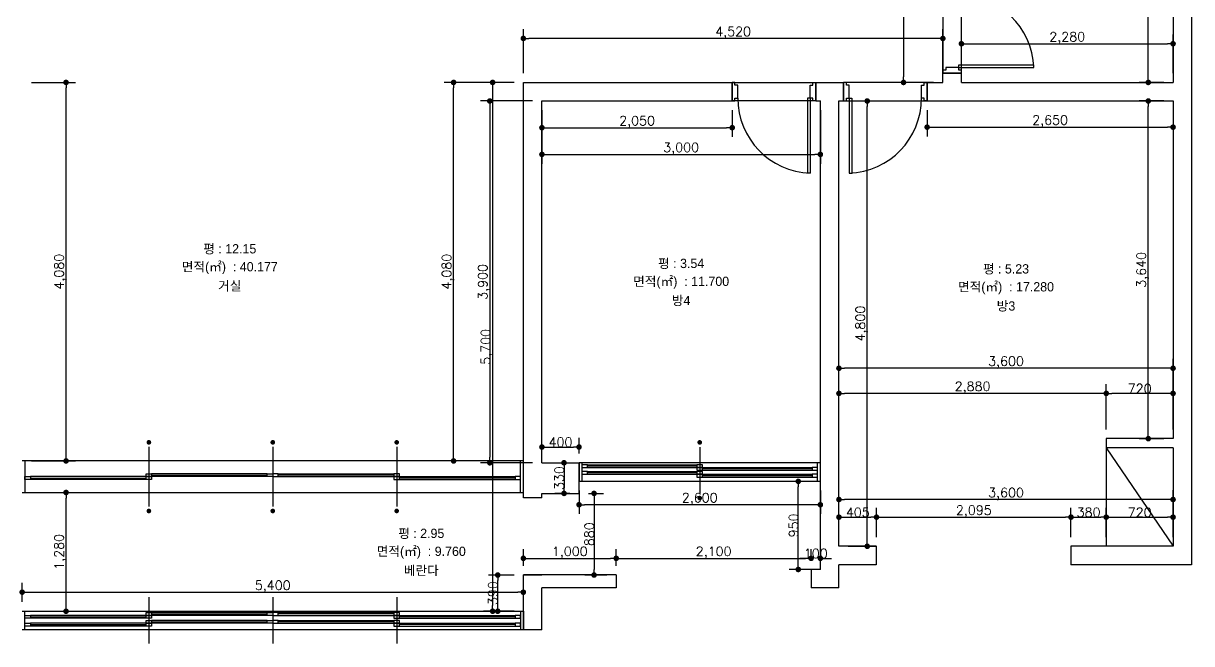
# Model space of a CAD drawing. Header units: inches. Extents: x -53835 to 52744, y -79586 to -50910.
# Drawn here: x -24424 to -11837, y -66178 to -59491 of the extents above; entities that cross this region are included whole.
import ezdxf
from ezdxf.enums import TextEntityAlignment as Align

# ---------------------------------------------------------------- set-up
doc = ezdxf.new("R2010")
doc.units = ezdxf.units.IN
doc.header["$LTSCALE"] = 50
doc.header["$MEASUREMENT"] = 0
for name, color, linetype in [('도면층2', 2, 'Continuous'), ('도면층4', 4, 'Continuous'), ('도면층5', 5, 'Continuous'), ('도면층9', 9, 'Continuous')]:
    doc.layers.add(name, color=color, linetype=linetype)
doc.styles.get("Standard").update_dxf_attribs({"font": 'txt.shx', "bigfont": 'whgtxt.shx'})
doc.styles.add('휴먼엑스포', font='Expo M.ttf')
doc.dimstyles.get("Standard").update_dxf_attribs({"dimscale": 20, "dimtxt": 5, "dimasz": 3, "dimexe": 5, "dimexo": 5, "dimgap": 0.09, "dimtad": 1, "dimdec": 0, "dimzin": 0, "dimdsep": 46, "dimlunit": 6, "dimtxsty": 'Standard', "dimblk": 'DOT', "dimcen": 0.09, "dimadec": 0, "dimazin": 0, "dimtfac": 1, "dimtdec": 0, "dimtix": 1, "dimtofl": 0, "dimtmove": 0, "dimatfit": 3, "dimfxl": 1, "dimtolj": 1, "dimtzin": 0, "dimarcsym": 0})

# ---------------------------------------------------------------- blocks, each defined once
blk = doc.blocks.new('_Dot')
at = {"color": 0, "linetype": 'ByBlock', "lineweight": -2}
blk.add_line((-0.5, 0), (-1, 0), dxfattribs=at)
at = {"color": 0, "linetype": 'ByBlock', "const_width": 0.5}
blk.add_lwpolyline([(-0.25, 0, 1), (0.25, 0, 1)], format="xyb", close=True, dxfattribs=at)
blk = doc.blocks.new('*D28')
at = {"layer": 'Defpoints', "color": 0, "transparency": 16777216}
for p in [(-19037, -60128), (-19368, -65828), (-19037, -65828)]:
    blk.add_point(p, dxfattribs=at)
at = {"layer": '도면층4', "color": 0, "lineweight": -2, "transparency": 16777216}
for p, q in [((-19137, -60128), (-19468, -60128)), ((-19368, -60188), (-19368, -65768)), ((-19137, -65828), (-19468, -65828))]:
    blk.add_line(p, q, dxfattribs=at)
at = {"layer": '도면층4', "color": 0, "lineweight": -2, "transparency": 16777216, "xscale": 60, "yscale": 60, "zscale": 60}
for p, rotation in [((-19368, -60128), 90), ((-19368, -65828), 270)]:
    blk.add_blockref('_Dot', p, dxfattribs=dict(at, rotation=rotation))
at = {"layer": '도면층4', "color": 0, "transparency": 16777216, "insert": (-19429, -62978), "char_height": 100, "attachment_point": 5, "rotation": 90}
blk.add_mtext('\\A1;5,700', dxfattribs=at)
blk = doc.blocks.new('*D29')
at = {"layer": 'Defpoints', "color": 0, "transparency": 16777216}
for p in [(-24437, -60128), (-23964, -60128), (-24437, -64208)]:
    blk.add_point(p, dxfattribs=at)
at = {"layer": '도면층4', "color": 0, "lineweight": -2, "transparency": 16777216}
for p, q in [((-24337, -60128), (-23864, -60128)), ((-23964, -64148), (-23964, -60188)), ((-24337, -64208), (-23864, -64208))]:
    blk.add_line(p, q, dxfattribs=at)
at = {"layer": '도면층4', "color": 0, "lineweight": -2, "transparency": 16777216, "xscale": 60, "yscale": 60, "zscale": 60}
for p, rotation in [((-23964, -60128), 90), ((-23964, -64208), 270)]:
    blk.add_blockref('_Dot', p, dxfattribs=dict(at, rotation=rotation))
at = {"layer": '도면층4', "color": 0, "transparency": 16777216, "insert": (-24024, -62168), "char_height": 100, "attachment_point": 5, "rotation": 90}
blk.add_mtext('\\A1;4,080', dxfattribs=at)
blk = doc.blocks.new('*D52')
at = {"layer": 'Defpoints', "color": 0, "transparency": 16777216}
for p in [(-14517, -58373), (-14941, -60128), (-14517, -60128)]:
    blk.add_point(p, dxfattribs=at)
at = {"layer": '도면층4', "color": 0, "lineweight": -2, "transparency": 16777216}
for p, q in [((-14617, -58373), (-15041, -58373)), ((-14941, -58433), (-14941, -60068)), ((-14617, -60128), (-15041, -60128))]:
    blk.add_line(p, q, dxfattribs=at)
at = {"layer": '도면층4', "color": 0, "lineweight": -2, "transparency": 16777216, "xscale": 60, "yscale": 60, "zscale": 60}
for p, rotation in [((-14941, -58373), 90), ((-14941, -60128), 270)]:
    blk.add_blockref('_Dot', p, dxfattribs=dict(at, rotation=rotation))
at = {"layer": '도면층4', "color": 0, "transparency": 16777216, "insert": (-15001, -59250), "char_height": 100, "attachment_point": 5, "rotation": 90}
blk.add_mtext('\\A1;1,755', dxfattribs=at)
blk = doc.blocks.new('*D53')
at = {"layer": 'Defpoints', "color": 0, "transparency": 16777216}
for p in [(-19037, -59654), (-19037, -60128), (-14517, -60128)]:
    blk.add_point(p, dxfattribs=at)
at = {"layer": '도면층4', "color": 0, "lineweight": -2, "transparency": 16777216}
for p, q in [((-19037, -60028), (-19037, -59554)), ((-14577, -59654), (-18977, -59654)), ((-14517, -60028), (-14517, -59554))]:
    blk.add_line(p, q, dxfattribs=at)
at = {"layer": '도면층4', "color": 0, "lineweight": -2, "transparency": 16777216, "xscale": 60, "yscale": 60, "zscale": 60, "rotation": 180}
blk.add_blockref('_Dot', (-19037, -59654), dxfattribs=at)
at = {"layer": '도면층4', "color": 0, "lineweight": -2, "transparency": 16777216, "xscale": 60, "yscale": 60, "zscale": 60}
blk.add_blockref('_Dot', (-14517, -59654), dxfattribs=at)
at = {"layer": '도면층4', "color": 0, "transparency": 16777216, "insert": (-16777, -59594), "char_height": 100, "attachment_point": 5}
blk.add_mtext('\\A1;4,520', dxfattribs=at)
blk = doc.blocks.new('*D54')
at = {"layer": 'Defpoints', "color": 0, "transparency": 16777216}
for p in [(-12037, -59711), (-14317, -60128), (-12037, -60128)]:
    blk.add_point(p, dxfattribs=at)
at = {"layer": '도면층4', "color": 0, "lineweight": -2, "transparency": 16777216}
for p, q in [((-14317, -60028), (-14317, -59611)), ((-12037, -60028), (-12037, -59611)), ((-14257, -59711), (-12097, -59711))]:
    blk.add_line(p, q, dxfattribs=at)
at = {"layer": '도면층4', "color": 0, "lineweight": -2, "transparency": 16777216, "xscale": 60, "yscale": 60, "zscale": 60, "rotation": 180}
blk.add_blockref('_Dot', (-14317, -59711), dxfattribs=at)
at = {"layer": '도면층4', "color": 0, "lineweight": -2, "transparency": 16777216, "xscale": 60, "yscale": 60, "zscale": 60}
blk.add_blockref('_Dot', (-12037, -59711), dxfattribs=at)
at = {"layer": '도면층4', "color": 0, "transparency": 16777216, "insert": (-13177, -59651), "char_height": 100, "attachment_point": 5}
blk.add_mtext('\\A1;2,280', dxfattribs=at)
blk = doc.blocks.new('*D55')
at = {"layer": 'Defpoints', "color": 0, "transparency": 16777216}
for p in [(-12304, -58373), (-12037, -58373), (-12037, -60128)]:
    blk.add_point(p, dxfattribs=at)
at = {"layer": '도면층4', "color": 0, "lineweight": -2, "transparency": 16777216}
for p, q in [((-12137, -58373), (-12404, -58373)), ((-12304, -60068), (-12304, -58433)), ((-12137, -60128), (-12404, -60128))]:
    blk.add_line(p, q, dxfattribs=at)
at = {"layer": '도면층4', "color": 0, "lineweight": -2, "transparency": 16777216, "xscale": 60, "yscale": 60, "zscale": 60}
for p, rotation in [((-12304, -58373), 90), ((-12304, -60128), 270)]:
    blk.add_blockref('_Dot', p, dxfattribs=dict(at, rotation=rotation))
at = {"layer": '도면층4', "color": 0, "transparency": 16777216, "insert": (-12364, -59250), "char_height": 100, "attachment_point": 5, "rotation": 90}
blk.add_mtext('\\A1;1,755', dxfattribs=at)
blk = doc.blocks.new('*D56')
at = {"layer": 'Defpoints', "color": 0, "transparency": 16777216}
for p in [(-15637, -60328), (-15332, -60328), (-15637, -65128)]:
    blk.add_point(p, dxfattribs=at)
at = {"layer": '도면층4', "color": 0, "lineweight": -2, "transparency": 16777216}
for p, q in [((-15537, -60328), (-15232, -60328)), ((-15332, -65068), (-15332, -60388)), ((-15537, -65128), (-15232, -65128))]:
    blk.add_line(p, q, dxfattribs=at)
at = {"layer": '도면층4', "color": 0, "lineweight": -2, "transparency": 16777216, "xscale": 60, "yscale": 60, "zscale": 60}
for p, rotation in [((-15332, -60328), 90), ((-15332, -65128), 270)]:
    blk.add_blockref('_Dot', p, dxfattribs=dict(at, rotation=rotation))
at = {"layer": '도면층4', "color": 0, "transparency": 16777216, "insert": (-15392, -62728), "char_height": 100, "attachment_point": 5, "rotation": 90}
blk.add_mtext('\\A1;4,800', dxfattribs=at)
blk = doc.blocks.new('*D57')
at = {"layer": 'Defpoints', "color": 0, "transparency": 16777216}
for p in [(-12757, -63480), (-12757, -63968), (-12037, -63968)]:
    blk.add_point(p, dxfattribs=at)
at = {"layer": '도면층4', "color": 0, "lineweight": -2, "transparency": 16777216}
for p, q in [((-12757, -63868), (-12757, -63380)), ((-12037, -63868), (-12037, -63380)), ((-12097, -63480), (-12697, -63480))]:
    blk.add_line(p, q, dxfattribs=at)
at = {"layer": '도면층4', "color": 0, "lineweight": -2, "transparency": 16777216, "xscale": 60, "yscale": 60, "zscale": 60, "rotation": 180}
blk.add_blockref('_Dot', (-12757, -63480), dxfattribs=at)
at = {"layer": '도면층4', "color": 0, "lineweight": -2, "transparency": 16777216, "xscale": 60, "yscale": 60, "zscale": 60}
blk.add_blockref('_Dot', (-12037, -63480), dxfattribs=at)
at = {"layer": '도면층4', "color": 0, "transparency": 16777216, "insert": (-12397, -63428), "char_height": 100, "attachment_point": 5}
blk.add_mtext('\\A1;720', dxfattribs=at)
blk = doc.blocks.new('*D58')
at = {"layer": 'Defpoints', "color": 0, "transparency": 16777216}
for p in [(-15637, -63480), (-15637, -63936), (-12757, -63968)]:
    blk.add_point(p, dxfattribs=at)
at = {"layer": '도면층4', "color": 0, "lineweight": -2, "transparency": 16777216}
for p, q in [((-15637, -63836), (-15637, -63380)), ((-12757, -63868), (-12757, -63380)), ((-12817, -63480), (-15577, -63480))]:
    blk.add_line(p, q, dxfattribs=at)
at = {"layer": '도면층4', "color": 0, "lineweight": -2, "transparency": 16777216, "xscale": 60, "yscale": 60, "zscale": 60, "rotation": 180}
blk.add_blockref('_Dot', (-15637, -63480), dxfattribs=at)
at = {"layer": '도면층4', "color": 0, "lineweight": -2, "transparency": 16777216, "xscale": 60, "yscale": 60, "zscale": 60}
blk.add_blockref('_Dot', (-12757, -63480), dxfattribs=at)
at = {"layer": '도면층4', "color": 0, "transparency": 16777216, "insert": (-14197, -63419), "char_height": 100, "attachment_point": 5}
blk.add_mtext('\\A1;2,880', dxfattribs=at)
blk = doc.blocks.new('*D59')
at = {"layer": 'Defpoints', "color": 0, "transparency": 16777216}
for p in [(-12304, -60328), (-12037, -60328), (-12037, -63968)]:
    blk.add_point(p, dxfattribs=at)
at = {"layer": '도면층4', "color": 0, "lineweight": -2, "transparency": 16777216}
for p, q in [((-12137, -60328), (-12404, -60328)), ((-12304, -63908), (-12304, -60388)), ((-12137, -63968), (-12404, -63968))]:
    blk.add_line(p, q, dxfattribs=at)
at = {"layer": '도면층4', "color": 0, "lineweight": -2, "transparency": 16777216, "xscale": 60, "yscale": 60, "zscale": 60}
for p, rotation in [((-12304, -60328), 90), ((-12304, -63968), 270)]:
    blk.add_blockref('_Dot', p, dxfattribs=dict(at, rotation=rotation))
at = {"layer": '도면층4', "color": 0, "transparency": 16777216, "insert": (-12364, -62148), "char_height": 100, "attachment_point": 5, "rotation": 90}
blk.add_mtext('\\A1;3,640', dxfattribs=at)
blk = doc.blocks.new('*D60')
at = {"layer": 'Defpoints', "color": 0, "transparency": 16777216}
for p in [(-18837, -60328), (-15837, -60328), (-15837, -60904)]:
    blk.add_point(p, dxfattribs=at)
at = {"layer": '도면층4', "color": 0, "lineweight": -2, "transparency": 16777216}
for p, q in [((-18837, -60428), (-18837, -61004)), ((-15837, -60428), (-15837, -61004)), ((-18777, -60904), (-15897, -60904))]:
    blk.add_line(p, q, dxfattribs=at)
at = {"layer": '도면층4', "color": 0, "lineweight": -2, "transparency": 16777216, "xscale": 60, "yscale": 60, "zscale": 60, "rotation": 180}
blk.add_blockref('_Dot', (-18837, -60904), dxfattribs=at)
at = {"layer": '도면층4', "color": 0, "lineweight": -2, "transparency": 16777216, "xscale": 60, "yscale": 60, "zscale": 60}
blk.add_blockref('_Dot', (-15837, -60904), dxfattribs=at)
at = {"layer": '도면층4', "color": 0, "transparency": 16777216, "insert": (-17337, -60844), "char_height": 100, "attachment_point": 5}
blk.add_mtext('\\A1;3,000', dxfattribs=at)
blk = doc.blocks.new('*D61')
at = {"layer": 'Defpoints', "color": 0, "transparency": 16777216}
for p in [(-18837, -60328), (-19399, -64228), (-18837, -64228)]:
    blk.add_point(p, dxfattribs=at)
at = {"layer": '도면층4', "color": 0, "lineweight": -2, "transparency": 16777216}
for p, q in [((-18937, -60328), (-19499, -60328)), ((-19399, -60388), (-19399, -64168)), ((-18937, -64228), (-19499, -64228))]:
    blk.add_line(p, q, dxfattribs=at)
at = {"layer": '도면층4', "color": 0, "lineweight": -2, "transparency": 16777216, "xscale": 60, "yscale": 60, "zscale": 60}
for p, rotation in [((-19399, -60328), 90), ((-19399, -64228), 270)]:
    blk.add_blockref('_Dot', p, dxfattribs=dict(at, rotation=rotation))
at = {"layer": '도면층4', "color": 0, "transparency": 16777216, "insert": (-19459, -62278), "char_height": 100, "attachment_point": 5, "rotation": 90}
blk.add_mtext('\\A1;3,900', dxfattribs=at)
blk = doc.blocks.new('*D62')
at = {"layer": 'Defpoints', "color": 0, "transparency": 16777216}
for p in [(-18837, -64228), (-18599, -64558), (-18437, -64558)]:
    blk.add_point(p, dxfattribs=at)
at = {"layer": '도면층4', "color": 0, "lineweight": -2, "transparency": 16777216}
for p, q in [((-18737, -64228), (-18499, -64228)), ((-18599, -64288), (-18599, -64498)), ((-18537, -64558), (-18699, -64558))]:
    blk.add_line(p, q, dxfattribs=at)
at = {"layer": '도면층4', "color": 0, "lineweight": -2, "transparency": 16777216, "xscale": 60, "yscale": 60, "zscale": 60}
for p, rotation in [((-18599, -64228), 90), ((-18599, -64558), 270)]:
    blk.add_blockref('_Dot', p, dxfattribs=dict(at, rotation=rotation))
at = {"layer": '도면층4', "color": 0, "transparency": 16777216, "insert": (-18650, -64393), "char_height": 100, "attachment_point": 5, "rotation": 90}
blk.add_mtext('\\A1;330', dxfattribs=at)
blk = doc.blocks.new('*D63')
at = {"layer": 'Defpoints', "color": 0, "transparency": 16777216}
for p in [(-18437, -64558), (-18275, -65438), (-18037, -65438)]:
    blk.add_point(p, dxfattribs=at)
at = {"layer": '도면층4', "color": 0, "lineweight": -2, "transparency": 16777216}
for p, q in [((-18337, -64558), (-18175, -64558)), ((-18275, -64618), (-18275, -65378)), ((-18137, -65438), (-18375, -65438))]:
    blk.add_line(p, q, dxfattribs=at)
at = {"layer": '도면층4', "color": 0, "lineweight": -2, "transparency": 16777216, "xscale": 60, "yscale": 60, "zscale": 60}
for p, rotation in [((-18275, -64558), 90), ((-18275, -65438), 270)]:
    blk.add_blockref('_Dot', p, dxfattribs=dict(at, rotation=rotation))
at = {"layer": '도면층4', "color": 0, "transparency": 16777216, "insert": (-18327, -64998), "char_height": 100, "attachment_point": 5, "rotation": 90}
blk.add_mtext('\\A1;880', dxfattribs=at)
blk = doc.blocks.new('*D75')
at = {"layer": 'Defpoints', "color": 0, "transparency": 16777216}
for p in [(-18437, -64058), (-18837, -64228), (-18437, -64228)]:
    blk.add_point(p, dxfattribs=at)
at = {"layer": '도면층4', "color": 0, "lineweight": -2, "transparency": 16777216}
for p, q in [((-18837, -64128), (-18837, -63958)), ((-18777, -64058), (-18497, -64058)), ((-18437, -64128), (-18437, -63958))]:
    blk.add_line(p, q, dxfattribs=at)
at = {"layer": '도면층4', "color": 0, "lineweight": -2, "transparency": 16777216, "xscale": 60, "yscale": 60, "zscale": 60, "rotation": 180}
blk.add_blockref('_Dot', (-18837, -64058), dxfattribs=at)
at = {"layer": '도면층4', "color": 0, "lineweight": -2, "transparency": 16777216, "xscale": 60, "yscale": 60, "zscale": 60}
blk.add_blockref('_Dot', (-18437, -64058), dxfattribs=at)
at = {"layer": '도면층4', "color": 0, "transparency": 16777216, "insert": (-18637, -64006), "char_height": 100, "attachment_point": 5}
blk.add_mtext('\\A1;400', dxfattribs=at)
blk = doc.blocks.new('*D86')
at = {"layer": 'Defpoints', "color": 0, "transparency": 16777216}
for p in [(-14687, -60328), (-12037, -60328), (-12037, -60610)]:
    blk.add_point(p, dxfattribs=at)
at = {"layer": '도면층4', "color": 0, "lineweight": -2, "transparency": 16777216}
for p, q in [((-14687, -60428), (-14687, -60710)), ((-12037, -60428), (-12037, -60710)), ((-14627, -60610), (-12097, -60610))]:
    blk.add_line(p, q, dxfattribs=at)
at = {"layer": '도면층4', "color": 0, "lineweight": -2, "transparency": 16777216, "xscale": 60, "yscale": 60, "zscale": 60, "rotation": 180}
blk.add_blockref('_Dot', (-14687, -60610), dxfattribs=at)
at = {"layer": '도면층4', "color": 0, "lineweight": -2, "transparency": 16777216, "xscale": 60, "yscale": 60, "zscale": 60}
blk.add_blockref('_Dot', (-12037, -60610), dxfattribs=at)
at = {"layer": '도면층4', "color": 0, "transparency": 16777216, "insert": (-13362, -60549), "char_height": 100, "attachment_point": 5}
blk.add_mtext('\\A1;2,650', dxfattribs=at)
blk = doc.blocks.new('*D87')
at = {"layer": 'Defpoints', "color": 0, "transparency": 16777216}
for p in [(-18837, -60328), (-16787, -60328), (-16787, -60616)]:
    blk.add_point(p, dxfattribs=at)
at = {"layer": '도면층4', "color": 0, "lineweight": -2, "transparency": 16777216}
for p, q in [((-18837, -60428), (-18837, -60716)), ((-16787, -60428), (-16787, -60716)), ((-18777, -60616), (-16847, -60616))]:
    blk.add_line(p, q, dxfattribs=at)
at = {"layer": '도면층4', "color": 0, "lineweight": -2, "transparency": 16777216, "xscale": 60, "yscale": 60, "zscale": 60, "rotation": 180}
blk.add_blockref('_Dot', (-18837, -60616), dxfattribs=at)
at = {"layer": '도면층4', "color": 0, "lineweight": -2, "transparency": 16777216, "xscale": 60, "yscale": 60, "zscale": 60}
blk.add_blockref('_Dot', (-16787, -60616), dxfattribs=at)
at = {"layer": '도면층4', "color": 0, "transparency": 16777216, "insert": (-17812, -60556), "char_height": 100, "attachment_point": 5}
blk.add_mtext('\\A1;2,050', dxfattribs=at)
blk = doc.blocks.new('*D88')
at = {"layer": 'Defpoints', "color": 0, "transparency": 16777216}
for p in [(-19789, -60128), (-19037, -60128), (-19037, -64208)]:
    blk.add_point(p, dxfattribs=at)
at = {"layer": '도면층4', "color": 0, "lineweight": -2, "transparency": 16777216}
for p, q in [((-19137, -60128), (-19889, -60128)), ((-19789, -64148), (-19789, -60188)), ((-19137, -64208), (-19889, -64208))]:
    blk.add_line(p, q, dxfattribs=at)
at = {"layer": '도면층4', "color": 0, "lineweight": -2, "transparency": 16777216, "xscale": 60, "yscale": 60, "zscale": 60}
for p, rotation in [((-19789, -60128), 90), ((-19789, -64208), 270)]:
    blk.add_blockref('_Dot', p, dxfattribs=dict(at, rotation=rotation))
at = {"layer": '도면층4', "color": 0, "transparency": 16777216, "insert": (-19849, -62168), "char_height": 100, "attachment_point": 5, "rotation": 90}
blk.add_mtext('\\A1;4,080', dxfattribs=at)
blk = doc.blocks.new('*D103')
at = {"layer": 'Defpoints', "color": 0, "transparency": 16777216}
for p in [(-24437, -64548), (-23964, -64548), (-24437, -65828)]:
    blk.add_point(p, dxfattribs=at)
at = {"layer": '도면층4', "color": 0, "lineweight": -2, "transparency": 16777216}
for p, q in [((-24337, -64548), (-23864, -64548)), ((-23964, -65768), (-23964, -64608)), ((-24337, -65828), (-23864, -65828))]:
    blk.add_line(p, q, dxfattribs=at)
at = {"layer": '도면층4', "color": 0, "lineweight": -2, "transparency": 16777216, "xscale": 60, "yscale": 60, "zscale": 60}
for p, rotation in [((-23964, -64548), 90), ((-23964, -65828), 270)]:
    blk.add_blockref('_Dot', p, dxfattribs=dict(at, rotation=rotation))
at = {"layer": '도면층4', "color": 0, "transparency": 16777216, "insert": (-24024, -65188), "char_height": 100, "attachment_point": 5, "rotation": 90}
blk.add_mtext('\\A1;1,280', dxfattribs=at)
blk = doc.blocks.new('*D104')
at = {"layer": 'Defpoints', "color": 0, "transparency": 16777216}
for p in [(-19037, -65623), (-24437, -65828), (-19037, -65828)]:
    blk.add_point(p, dxfattribs=at)
at = {"layer": '도면층4', "color": 0, "lineweight": -2, "transparency": 16777216}
for p, q in [((-24437, -65728), (-24437, -65523)), ((-19037, -65728), (-19037, -65523)), ((-24377, -65623), (-19097, -65623))]:
    blk.add_line(p, q, dxfattribs=at)
at = {"layer": '도면층4', "color": 0, "lineweight": -2, "transparency": 16777216, "xscale": 60, "yscale": 60, "zscale": 60, "rotation": 180}
blk.add_blockref('_Dot', (-24437, -65623), dxfattribs=at)
at = {"layer": '도면층4', "color": 0, "lineweight": -2, "transparency": 16777216, "xscale": 60, "yscale": 60, "zscale": 60}
blk.add_blockref('_Dot', (-19037, -65623), dxfattribs=at)
at = {"layer": '도면층4', "color": 0, "transparency": 16777216, "insert": (-21737, -65563), "char_height": 100, "attachment_point": 5}
blk.add_mtext('\\A1;5,400', dxfattribs=at)
blk = doc.blocks.new('*D105')
at = {"layer": 'Defpoints', "color": 0, "transparency": 16777216}
for p in [(-19313, -65438), (-19037, -65438), (-19037, -65828)]:
    blk.add_point(p, dxfattribs=at)
at = {"layer": '도면층4', "color": 0, "lineweight": -2, "transparency": 16777216}
for p, q in [((-19137, -65438), (-19413, -65438)), ((-19313, -65768), (-19313, -65498)), ((-19137, -65828), (-19413, -65828))]:
    blk.add_line(p, q, dxfattribs=at)
at = {"layer": '도면층4', "color": 0, "lineweight": -2, "transparency": 16777216, "xscale": 60, "yscale": 60, "zscale": 60}
for p, rotation in [((-19313, -65438), 90), ((-19313, -65828), 270)]:
    blk.add_blockref('_Dot', p, dxfattribs=dict(at, rotation=rotation))
at = {"layer": '도면층4', "color": 0, "transparency": 16777216, "insert": (-19365, -65633), "char_height": 100, "attachment_point": 5, "rotation": 90}
blk.add_mtext('\\A1;390', dxfattribs=at)
blk = doc.blocks.new('*D106')
at = {"layer": 'Defpoints', "color": 0, "transparency": 16777216}
for p in [(-18037, -65258), (-19037, -65438), (-18037, -65438)]:
    blk.add_point(p, dxfattribs=at)
at = {"layer": '도면층4', "color": 0, "lineweight": -2, "transparency": 16777216}
for p, q in [((-19037, -65338), (-19037, -65158)), ((-18037, -65338), (-18037, -65158)), ((-18977, -65258), (-18097, -65258))]:
    blk.add_line(p, q, dxfattribs=at)
at = {"layer": '도면층4', "color": 0, "lineweight": -2, "transparency": 16777216, "xscale": 60, "yscale": 60, "zscale": 60, "rotation": 180}
blk.add_blockref('_Dot', (-19037, -65258), dxfattribs=at)
at = {"layer": '도면층4', "color": 0, "lineweight": -2, "transparency": 16777216, "xscale": 60, "yscale": 60, "zscale": 60}
blk.add_blockref('_Dot', (-18037, -65258), dxfattribs=at)
at = {"layer": '도면층4', "color": 0, "transparency": 16777216, "insert": (-18537, -65198), "char_height": 100, "attachment_point": 5}
blk.add_mtext('\\A1;1,000', dxfattribs=at)
blk = doc.blocks.new('*D107')
at = {"layer": 'Defpoints', "color": 0, "transparency": 16777216}
for p in [(-15937, -65258), (-18037, -65438), (-15937, -65378)]:
    blk.add_point(p, dxfattribs=at)
at = {"layer": '도면층4', "color": 0, "lineweight": -2, "transparency": 16777216}
for p, q in [((-18037, -65338), (-18037, -65158)), ((-15937, -65278), (-15937, -65158)), ((-17977, -65258), (-15997, -65258))]:
    blk.add_line(p, q, dxfattribs=at)
at = {"layer": '도면층4', "color": 0, "lineweight": -2, "transparency": 16777216, "xscale": 60, "yscale": 60, "zscale": 60, "rotation": 180}
blk.add_blockref('_Dot', (-18037, -65258), dxfattribs=at)
at = {"layer": '도면층4', "color": 0, "lineweight": -2, "transparency": 16777216, "xscale": 60, "yscale": 60, "zscale": 60}
blk.add_blockref('_Dot', (-15937, -65258), dxfattribs=at)
at = {"layer": '도면층4', "color": 0, "transparency": 16777216, "insert": (-16987, -65198), "char_height": 100, "attachment_point": 5}
blk.add_mtext('\\A1;2,100', dxfattribs=at)
blk = doc.blocks.new('*D108')
at = {"layer": 'Defpoints', "color": 0, "transparency": 16777216}
for p in [(-15837, -65258), (-15937, -65378), (-15837, -65378)]:
    blk.add_point(p, dxfattribs=at)
at = {"layer": '도면층4', "color": 0, "lineweight": -2, "transparency": 16777216}
for p, q in [((-15937, -65278), (-15937, -65158)), ((-15837, -65278), (-15837, -65158)), ((-15997, -65258), (-16057, -65258)), ((-15777, -65258), (-15717, -65258))]:
    blk.add_line(p, q, dxfattribs=at)
at = {"layer": '도면층4', "color": 0, "lineweight": -2, "transparency": 16777216, "xscale": 60, "yscale": 60, "zscale": 60}
blk.add_blockref('_Dot', (-15937, -65258), dxfattribs=at)
at = {"layer": '도면층4', "color": 0, "lineweight": -2, "transparency": 16777216, "xscale": 60, "yscale": 60, "zscale": 60, "rotation": 180}
blk.add_blockref('_Dot', (-15837, -65258), dxfattribs=at)
at = {"layer": '도면층4', "color": 0, "transparency": 16777216, "insert": (-15887, -65206), "char_height": 100, "attachment_point": 5}
blk.add_mtext('\\A1;100', dxfattribs=at)
blk = doc.blocks.new('*D109')
at = {"layer": 'Defpoints', "color": 0, "transparency": 16777216}
for p in [(-16075, -64428), (-15837, -64428), (-15837, -65378)]:
    blk.add_point(p, dxfattribs=at)
at = {"layer": '도면층4', "color": 0, "lineweight": -2, "transparency": 16777216}
for p, q in [((-15937, -64428), (-16175, -64428)), ((-16075, -65318), (-16075, -64488)), ((-15937, -65378), (-16175, -65378))]:
    blk.add_line(p, q, dxfattribs=at)
at = {"layer": '도면층4', "color": 0, "lineweight": -2, "transparency": 16777216, "xscale": 60, "yscale": 60, "zscale": 60}
for p, rotation in [((-16075, -64428), 90), ((-16075, -65378), 270)]:
    blk.add_blockref('_Dot', p, dxfattribs=dict(at, rotation=rotation))
at = {"layer": '도면층4', "color": 0, "transparency": 16777216, "insert": (-16126, -64903), "char_height": 100, "attachment_point": 5, "rotation": 90}
blk.add_mtext('\\A1;950', dxfattribs=at)
blk = doc.blocks.new('*D110')
at = {"layer": 'Defpoints', "color": 0, "transparency": 16777216}
for p in [(-18437, -64428), (-15837, -64428), (-18437, -64680)]:
    blk.add_point(p, dxfattribs=at)
at = {"layer": '도면층4', "color": 0, "lineweight": -2, "transparency": 16777216}
for p, q in [((-18437, -64528), (-18437, -64780)), ((-15837, -64528), (-15837, -64780)), ((-15897, -64680), (-18377, -64680))]:
    blk.add_line(p, q, dxfattribs=at)
at = {"layer": '도면층4', "color": 0, "lineweight": -2, "transparency": 16777216, "xscale": 60, "yscale": 60, "zscale": 60, "rotation": 180}
blk.add_blockref('_Dot', (-18437, -64680), dxfattribs=at)
at = {"layer": '도면층4', "color": 0, "lineweight": -2, "transparency": 16777216, "xscale": 60, "yscale": 60, "zscale": 60}
blk.add_blockref('_Dot', (-15837, -64680), dxfattribs=at)
at = {"layer": '도면층4', "color": 0, "transparency": 16777216, "insert": (-17137, -64620), "char_height": 100, "attachment_point": 5}
blk.add_mtext('\\A1;2,600', dxfattribs=at)
blk = doc.blocks.new('*D111')
at = {"layer": 'Defpoints', "color": 0, "transparency": 16777216}
for p in [(-15232, -64814), (-15637, -65128), (-15232, -65128)]:
    blk.add_point(p, dxfattribs=at)
at = {"layer": '도면층4', "color": 0, "lineweight": -2, "transparency": 16777216}
for p, q in [((-15637, -65028), (-15637, -64714)), ((-15577, -64814), (-15292, -64814)), ((-15232, -65028), (-15232, -64714))]:
    blk.add_line(p, q, dxfattribs=at)
at = {"layer": '도면층4', "color": 0, "lineweight": -2, "transparency": 16777216, "xscale": 60, "yscale": 60, "zscale": 60, "rotation": 180}
blk.add_blockref('_Dot', (-15637, -64814), dxfattribs=at)
at = {"layer": '도면층4', "color": 0, "lineweight": -2, "transparency": 16777216, "xscale": 60, "yscale": 60, "zscale": 60}
blk.add_blockref('_Dot', (-15232, -64814), dxfattribs=at)
at = {"layer": '도면층4', "color": 0, "transparency": 16777216, "insert": (-15434, -64762), "char_height": 100, "attachment_point": 5}
blk.add_mtext('\\A1;405', dxfattribs=at)
blk = doc.blocks.new('*D112')
at = {"layer": 'Defpoints', "color": 0, "transparency": 16777216}
for p in [(-13137, -64814), (-15232, -65128), (-13137, -65128)]:
    blk.add_point(p, dxfattribs=at)
at = {"layer": '도면층4', "color": 0, "lineweight": -2, "transparency": 16777216}
for p, q in [((-15232, -65028), (-15232, -64714)), ((-15172, -64814), (-13197, -64814)), ((-13137, -65028), (-13137, -64714))]:
    blk.add_line(p, q, dxfattribs=at)
at = {"layer": '도면층4', "color": 0, "lineweight": -2, "transparency": 16777216, "xscale": 60, "yscale": 60, "zscale": 60, "rotation": 180}
blk.add_blockref('_Dot', (-15232, -64814), dxfattribs=at)
at = {"layer": '도면층4', "color": 0, "lineweight": -2, "transparency": 16777216, "xscale": 60, "yscale": 60, "zscale": 60}
blk.add_blockref('_Dot', (-13137, -64814), dxfattribs=at)
at = {"layer": '도면층4', "color": 0, "transparency": 16777216, "insert": (-14184, -64754), "char_height": 100, "attachment_point": 5}
blk.add_mtext('\\A1;2,095', dxfattribs=at)
blk = doc.blocks.new('*D113')
at = {"layer": 'Defpoints', "color": 0, "transparency": 16777216}
for p in [(-12757, -64814), (-13137, -65128), (-12757, -65128)]:
    blk.add_point(p, dxfattribs=at)
at = {"layer": '도면층4', "color": 0, "lineweight": -2, "transparency": 16777216}
for p, q in [((-13137, -65028), (-13137, -64714)), ((-13077, -64814), (-12817, -64814)), ((-12757, -65028), (-12757, -64714))]:
    blk.add_line(p, q, dxfattribs=at)
at = {"layer": '도면층4', "color": 0, "lineweight": -2, "transparency": 16777216, "xscale": 60, "yscale": 60, "zscale": 60, "rotation": 180}
blk.add_blockref('_Dot', (-13137, -64814), dxfattribs=at)
at = {"layer": '도면층4', "color": 0, "lineweight": -2, "transparency": 16777216, "xscale": 60, "yscale": 60, "zscale": 60}
blk.add_blockref('_Dot', (-12757, -64814), dxfattribs=at)
at = {"layer": '도면층4', "color": 0, "transparency": 16777216, "insert": (-12947, -64762), "char_height": 100, "attachment_point": 5}
blk.add_mtext('\\A1;380', dxfattribs=at)
blk = doc.blocks.new('*D114')
at = {"layer": 'Defpoints', "color": 0, "transparency": 16777216}
for p in [(-12037, -64814), (-12757, -65128), (-12037, -65128)]:
    blk.add_point(p, dxfattribs=at)
at = {"layer": '도면층4', "color": 0, "lineweight": -2, "transparency": 16777216}
for p, q in [((-12757, -65028), (-12757, -64714)), ((-12697, -64814), (-12097, -64814)), ((-12037, -65028), (-12037, -64714))]:
    blk.add_line(p, q, dxfattribs=at)
at = {"layer": '도면층4', "color": 0, "lineweight": -2, "transparency": 16777216, "xscale": 60, "yscale": 60, "zscale": 60, "rotation": 180}
blk.add_blockref('_Dot', (-12757, -64814), dxfattribs=at)
at = {"layer": '도면층4', "color": 0, "lineweight": -2, "transparency": 16777216, "xscale": 60, "yscale": 60, "zscale": 60}
blk.add_blockref('_Dot', (-12037, -64814), dxfattribs=at)
at = {"layer": '도면층4', "color": 0, "transparency": 16777216, "insert": (-12397, -64762), "char_height": 100, "attachment_point": 5}
blk.add_mtext('\\A1;720', dxfattribs=at)
blk = doc.blocks.new('*D115')
at = {"layer": 'Defpoints', "color": 0, "transparency": 16777216}
for p in [(-15637, -64624), (-15637, -65128), (-12037, -65128)]:
    blk.add_point(p, dxfattribs=at)
at = {"layer": '도면층4', "color": 0, "lineweight": -2, "transparency": 16777216}
for p, q in [((-15637, -65028), (-15637, -64524)), ((-12037, -65028), (-12037, -64524)), ((-12097, -64624), (-15577, -64624))]:
    blk.add_line(p, q, dxfattribs=at)
at = {"layer": '도면층4', "color": 0, "lineweight": -2, "transparency": 16777216, "xscale": 60, "yscale": 60, "zscale": 60, "rotation": 180}
blk.add_blockref('_Dot', (-15637, -64624), dxfattribs=at)
at = {"layer": '도면층4', "color": 0, "lineweight": -2, "transparency": 16777216, "xscale": 60, "yscale": 60, "zscale": 60}
blk.add_blockref('_Dot', (-12037, -64624), dxfattribs=at)
at = {"layer": '도면층4', "color": 0, "transparency": 16777216, "insert": (-13837, -64564), "char_height": 100, "attachment_point": 5}
blk.add_mtext('\\A1;3,600', dxfattribs=at)
blk = doc.blocks.new('*D116')
at = {"layer": 'Defpoints', "color": 0, "transparency": 16777216}
for p in [(-15637, -63209), (-15637, -63968), (-12037, -63968)]:
    blk.add_point(p, dxfattribs=at)
at = {"layer": '도면층4', "color": 0, "lineweight": -2, "transparency": 16777216}
for p, q in [((-15637, -63868), (-15637, -63109)), ((-12037, -63868), (-12037, -63109)), ((-12097, -63209), (-15577, -63209))]:
    blk.add_line(p, q, dxfattribs=at)
at = {"layer": '도면층4', "color": 0, "lineweight": -2, "transparency": 16777216, "xscale": 60, "yscale": 60, "zscale": 60, "rotation": 180}
blk.add_blockref('_Dot', (-15637, -63209), dxfattribs=at)
at = {"layer": '도면층4', "color": 0, "lineweight": -2, "transparency": 16777216, "xscale": 60, "yscale": 60, "zscale": 60}
blk.add_blockref('_Dot', (-12037, -63209), dxfattribs=at)
at = {"layer": '도면층4', "color": 0, "transparency": 16777216, "insert": (-13837, -63148), "char_height": 100, "attachment_point": 5}
blk.add_mtext('\\A1;3,600', dxfattribs=at)

msp = doc.modelspace()

# ---------------------------------------------------------------- linework, layer by layer
at = {"layer": '도면층2'}
for p, q in [((-11836.998, -58172.561), (-11836.998, -65327.561)), ((-12036.998, -58372.561), (-12036.998, -60127.561)), ((-14516.998, -60127.561), (-14516.998, -60027.561)), ((-14316.998, -60027.561), (-14516.998, -60027.561)), ((-14316.998, -60127.561), (-14316.998, -60027.561)), ((-19036.998, -60127.561), (-16786.998, -60127.561)), ((-19036.998, -64607.561), (-19036.998, -60127.561)), ((-16786.998, -60327.561), (-16786.998, -60127.561)), ((-15886.998, -60127.561), (-15636.998, -60127.561)), ((-15886.998, -60327.561), (-15886.998, -60127.561)), ((-15836.998, -60127.561), (-15586.998, -60127.561)), ((-15586.998, -60327.561), (-15586.998, -60127.561)), ((-14686.998, -60127.561), (-14516.998, -60127.561)), ((-14686.998, -60327.561), (-14686.998, -60127.561)), ((-14316.998, -60127.561), (-12036.998, -60127.561)), ((-18836.998, -60327.561), (-16786.998, -60327.561)), ((-18836.998, -64227.561), (-18836.998, -60327.561)), ((-15886.998, -60327.561), (-15836.998, -60327.561)), ((-15836.998, -65377.561), (-15836.998, -60327.561)), ((-15636.998, -60327.561), (-15586.998, -60327.561)), ((-15636.998, -65127.561), (-15636.998, -60327.561)), ((-14686.998, -60327.561), (-12036.998, -60327.561)), ((-12036.998, -60327.561), (-12036.998, -63967.561)), ((-12756.998, -63967.561), (-12756.998, -64067.561)), ((-12036.998, -63967.561), (-12756.998, -63967.561)), ((-12036.998, -64067.561), (-12756.998, -64067.561)), ((-12036.998, -64067.561), (-12036.998, -65127.561)), ((-19036.998, -64547.561), (-19036.998, -64207.561)), ((-18836.998, -64227.561), (-18436.998, -64227.561)), ((-18436.998, -64557.561), (-18436.998, -64227.561)), ((-18436.998, -64427.561), (-18436.998, -64227.561)), ((-15836.998, -64427.561), (-15836.998, -64227.561)), ((-18836.998, -64607.561), (-18836.998, -64557.561)), ((-18836.998, -64557.561), (-18436.998, -64557.561)), ((-18836.998, -64607.561), (-19036.998, -64607.561)), ((-18836.998, -64607.561), (-19036.998, -64607.561)), ((-15236.998, -65127.561), (-15636.998, -65127.561)), ((-15236.998, -65127.561), (-15236.998, -65327.561)), ((-12036.998, -65127.561), (-13136.998, -65127.561)), ((-13136.998, -65127.561), (-13136.998, -65327.561)), ((-18036.998, -65437.561), (-19036.998, -65437.561)), ((-19036.998, -66027.561), (-19036.998, -65437.561)), ((-18836.998, -65437.561), (-19036.998, -65437.561)), ((-18036.998, -65437.561), (-18036.998, -65577.561)), ((-15836.998, -65377.561), (-15936.998, -65377.561)), ((-15936.998, -65377.561), (-15936.998, -65577.561)), ((-15636.998, -65577.561), (-15636.998, -65327.561)), ((-15236.998, -65327.561), (-15636.998, -65327.561)), ((-11836.998, -65327.561), (-13136.998, -65327.561)), ((-18836.998, -66027.561), (-18836.998, -65577.561)), ((-18036.998, -65577.561), (-18836.998, -65577.561)), ((-15636.998, -65577.561), (-15936.998, -65577.561)), ((-19036.998, -66027.561), (-19036.998, -65827.561)), ((-18836.998, -66027.561), (-19036.998, -66027.561))]:
    msp.add_line(p, q, dxfattribs=at)
at = {"layer": '도면층4'}
for p, q in [((-14516.998, -59127.561), (-14516.998, -60027.561)), ((-14316.998, -60027.561), (-14316.998, -59127.561)), ((-14516.998, -60027.561), (-14316.998, -60027.561)), ((-14316.998, -60027.561), (-14516.998, -60027.561)), ((-14346.998, -59937.561), (-13537.554, -59937.561)), ((-14346.998, -59967.561), (-14346.998, -59937.561)), ((-14346.998, -59967.561), (-13536.998, -59967.561)), ((-13536.998, -59967.561), (-13536.998, -59937.561)), ((-16786.998, -60127.561), (-15886.998, -60127.561)), ((-16786.998, -60327.561), (-16786.998, -60127.561)), ((-15886.998, -60127.561), (-15886.998, -60327.561)), ((-15886.998, -60327.561), (-15886.998, -60127.561)), ((-14686.998, -60127.561), (-15586.998, -60127.561)), ((-15586.998, -60127.561), (-15586.998, -60327.561)), ((-15586.998, -60327.561), (-15586.998, -60127.561)), ((-14686.998, -60327.561), (-14686.998, -60127.561)), ((-15886.998, -60327.561), (-16786.998, -60327.561)), ((-15976.998, -60297.561), (-15976.998, -61107.005)), ((-15946.998, -60297.561), (-15976.998, -60297.561)), ((-15946.998, -60297.561), (-15946.998, -61107.561)), ((-15586.998, -60327.561), (-14686.998, -60327.561)), ((-15526.998, -60297.561), (-15526.998, -61107.561)), ((-15526.998, -60297.561), (-15496.998, -60297.561)), ((-15496.998, -60297.561), (-15496.998, -61107.005)), ((-15946.998, -61107.561), (-15976.998, -61107.561)), ((-15526.998, -61107.561), (-15496.998, -61107.561)), ((-23071.998, -64057.561), (-23071.998, -64697.561)), ((-21736.998, -64057.561), (-21736.998, -64697.561)), ((-20401.998, -64057.561), (-20401.998, -64697.561)), ((-17136.998, -64058.369), (-17136.998, -64558.369)), ((-19036.998, -64207.561), (-24436.998, -64207.561)), ((-24406.998, -64207.561), (-24406.998, -64547.561)), ((-19066.998, -64547.561), (-19066.998, -64207.561)), ((-19036.998, -64547.561), (-19036.998, -64207.561)), ((-15836.998, -64227.561), (-18436.998, -64227.561)), ((-18436.998, -64227.561), (-18436.998, -64427.561)), ((-18406.998, -64227.561), (-18406.998, -64427.561)), ((-17166.998, -64263.369), (-18346.998, -64263.369)), ((-15926.998, -64293.369), (-17106.998, -64293.369)), ((-15866.998, -64427.561), (-15866.998, -64227.561)), ((-15836.998, -64427.561), (-15836.998, -64227.561)), ((-24346.998, -64392.561), (-23101.998, -64392.561)), ((-23041.998, -64362.561), (-21796.998, -64362.561)), ((-20431.998, -64362.561), (-21676.998, -64362.561)), ((-19126.998, -64392.561), (-20371.998, -64392.561)), ((-18436.998, -64427.561), (-15836.998, -64427.561)), ((-17166.998, -64337.156), (-18346.998, -64337.156)), ((-15926.998, -64367.156), (-17106.998, -64367.156)), ((-24436.998, -64547.561), (-19036.998, -64547.561)), ((-18836.998, -64607.561), (-19036.998, -64607.561)), ((-19036.998, -65437.561), (-18836.998, -65437.561)), ((-18836.998, -65437.561), (-19036.998, -65437.561)), ((-23071.998, -65677.561), (-23071.998, -66177.561)), ((-21736.998, -65677.561), (-21736.998, -66177.561)), ((-20401.998, -65677.561), (-20401.998, -66177.561)), ((-24436.998, -65827.561), (-19036.998, -65827.561)), ((-24406.998, -66027.561), (-24406.998, -65827.561)), ((-19066.998, -65827.561), (-19066.998, -66027.561)), ((-19036.998, -65827.561), (-19036.998, -66027.561)), ((-24346.998, -65887.561), (-23101.998, -65887.561)), ((-23041.998, -65857.561), (-21796.998, -65857.561)), ((-23041.998, -65942.561), (-21796.998, -65942.561)), ((-20431.998, -65857.561), (-21676.998, -65857.561)), ((-20431.998, -65942.561), (-21676.998, -65942.561)), ((-19126.998, -65887.561), (-20371.998, -65887.561)), ((-19036.998, -66027.561), (-24436.998, -66027.561)), ((-24346.998, -65972.561), (-23101.998, -65972.561)), ((-19126.998, -65972.561), (-20371.998, -65972.561))]:
    msp.add_line(p, q, dxfattribs=at)
for points in [[(-14316.998, -60027.561), (-14316.998, -59997.561), (-14346.998, -59997.561), (-14346.998, -59967.561), (-14486.998, -59967.561), (-14486.998, -59997.561), (-14516.998, -59997.561), (-14516.998, -60027.561), (-14316.998, -60027.561)], [(-16786.998, -60327.561), (-16756.998, -60327.561), (-16756.998, -60297.561), (-16726.998, -60297.561), (-16726.998, -60157.561), (-16756.998, -60157.561), (-16756.998, -60127.561), (-16786.998, -60127.561), (-16786.998, -60327.561)], [(-15886.998, -60327.561), (-15916.998, -60327.561), (-15916.998, -60297.561), (-15946.998, -60297.561), (-15946.998, -60157.561), (-15916.998, -60157.561), (-15916.998, -60127.561), (-15886.998, -60127.561), (-15886.998, -60327.561)], [(-15586.998, -60327.561), (-15556.998, -60327.561), (-15556.998, -60297.561), (-15526.998, -60297.561), (-15526.998, -60157.561), (-15556.998, -60157.561), (-15556.998, -60127.561), (-15586.998, -60127.561), (-15586.998, -60327.561)], [(-14686.998, -60327.561), (-14716.998, -60327.561), (-14716.998, -60297.561), (-14746.998, -60297.561), (-14746.998, -60157.561), (-14716.998, -60157.561), (-14716.998, -60127.561), (-14686.998, -60127.561), (-14686.998, -60327.561)]]:
    msp.add_lwpolyline(points, dxfattribs=at)
at = {"layer": '도면층4', "const_width": 25}
for points in [[(-23084.498, -64007.561, -1), (-23059.498, -64007.561, -1)], [(-21724.498, -64007.561, 1), (-21749.498, -64007.561, 1)], [(-20389.498, -64007.561, 1), (-20414.498, -64007.561, 1)], [(-17124.498, -64008.369, 1), (-17149.498, -64008.369, 1)], [(-17124.498, -64608.369, 1), (-17149.498, -64608.369, 1)], [(-23084.498, -64747.561, -1), (-23059.498, -64747.561, -1)], [(-21724.498, -64747.561, 1), (-21749.498, -64747.561, 1)], [(-20389.498, -64747.561, 1), (-20414.498, -64747.561, 1)]]:
    msp.add_lwpolyline(points, format="xyb", close=True, dxfattribs=at)
at = {"layer": '도면층4'}
for points in [[(-18346.998, -64278.369), (-18346.998, -64248.369), (-18406.998, -64248.369), (-18406.998, -64278.369)], [(-17106.998, -64278.369), (-17106.998, -64248.369), (-17166.998, -64248.369), (-17166.998, -64278.369)], [(-17106.998, -64308.369), (-17106.998, -64278.369), (-17166.998, -64278.369), (-17166.998, -64308.369)], [(-15866.998, -64308.369), (-15866.998, -64278.369), (-15926.998, -64278.369), (-15926.998, -64308.369)], [(-24406.998, -64407.561), (-24406.998, -64377.561), (-24346.998, -64377.561), (-24346.998, -64407.561)], [(-23101.998, -64377.561), (-23101.998, -64347.561), (-23041.998, -64347.561), (-23041.998, -64377.561)], [(-23101.998, -64407.561), (-23101.998, -64377.561), (-23041.998, -64377.561), (-23041.998, -64407.561)], [(-21796.998, -64377.561), (-21796.998, -64347.561), (-21736.998, -64347.561), (-21736.998, -64377.561)], [(-21676.998, -64377.561), (-21676.998, -64347.561), (-21736.998, -64347.561), (-21736.998, -64377.561)], [(-20371.998, -64377.561), (-20371.998, -64347.561), (-20431.998, -64347.561), (-20431.998, -64377.561)], [(-20371.998, -64407.561), (-20371.998, -64377.561), (-20431.998, -64377.561), (-20431.998, -64407.561)], [(-19066.998, -64407.561), (-19066.998, -64377.561), (-19126.998, -64377.561), (-19126.998, -64407.561)], [(-18346.998, -64352.156), (-18346.998, -64322.156), (-18406.998, -64322.156), (-18406.998, -64352.156)], [(-17106.998, -64352.156), (-17106.998, -64322.156), (-17166.998, -64322.156), (-17166.998, -64352.156)], [(-17106.998, -64382.156), (-17106.998, -64352.156), (-17166.998, -64352.156), (-17166.998, -64382.156)], [(-15866.998, -64382.156), (-15866.998, -64352.156), (-15926.998, -64352.156), (-15926.998, -64382.156)], [(-24406.998, -65902.561), (-24406.998, -65872.561), (-24346.998, -65872.561), (-24346.998, -65902.561)], [(-23101.998, -65872.561), (-23101.998, -65842.561), (-23041.998, -65842.561), (-23041.998, -65872.561)], [(-23101.998, -65902.561), (-23101.998, -65872.561), (-23041.998, -65872.561), (-23041.998, -65902.561)], [(-23101.998, -65957.561), (-23101.998, -65927.561), (-23041.998, -65927.561), (-23041.998, -65957.561)], [(-21796.998, -65872.561), (-21796.998, -65842.561), (-21736.998, -65842.561), (-21736.998, -65872.561)], [(-21796.998, -65957.561), (-21796.998, -65927.561), (-21736.998, -65927.561), (-21736.998, -65957.561)], [(-21676.998, -65872.561), (-21676.998, -65842.561), (-21736.998, -65842.561), (-21736.998, -65872.561)], [(-21676.998, -65957.561), (-21676.998, -65927.561), (-21736.998, -65927.561), (-21736.998, -65957.561)], [(-20371.998, -65872.561), (-20371.998, -65842.561), (-20431.998, -65842.561), (-20431.998, -65872.561)], [(-20371.998, -65902.561), (-20371.998, -65872.561), (-20431.998, -65872.561), (-20431.998, -65902.561)], [(-20371.998, -65957.561), (-20371.998, -65927.561), (-20431.998, -65927.561), (-20431.998, -65957.561)], [(-19066.998, -65902.561), (-19066.998, -65872.561), (-19126.998, -65872.561), (-19126.998, -65902.561)], [(-24406.998, -65987.561), (-24406.998, -65957.561), (-24346.998, -65957.561), (-24346.998, -65987.561)], [(-23101.998, -65987.561), (-23101.998, -65957.561), (-23041.998, -65957.561), (-23041.998, -65987.561)], [(-20371.998, -65987.561), (-20371.998, -65957.561), (-20431.998, -65957.561), (-20431.998, -65987.561)], [(-19066.998, -65987.561), (-19066.998, -65957.561), (-19126.998, -65957.561), (-19126.998, -65987.561)]]:
    msp.add_lwpolyline(points, close=True, dxfattribs=at)
at = {"layer": '도면층5'}
for p, q in [((-18346.998, -64248.369), (-17166.998, -64248.369)), ((-18346.998, -64278.369), (-17166.998, -64278.369)), ((-17106.998, -64278.369), (-15926.998, -64278.369)), ((-17106.998, -64308.369), (-15926.998, -64308.369)), ((-23101.998, -64377.561), (-24346.998, -64377.561)), ((-23101.998, -64407.561), (-24346.998, -64407.561)), ((-21796.998, -64347.561), (-23041.998, -64347.561)), ((-21796.998, -64377.561), (-23041.998, -64377.561)), ((-21676.998, -64347.561), (-20431.998, -64347.561)), ((-21676.998, -64377.561), (-20431.998, -64377.561)), ((-20371.998, -64377.561), (-19126.998, -64377.561)), ((-20371.998, -64407.561), (-19126.998, -64407.561)), ((-18346.998, -64322.156), (-17166.998, -64322.156)), ((-18346.998, -64352.156), (-17166.998, -64352.156)), ((-17106.998, -64352.156), (-15926.998, -64352.156)), ((-17106.998, -64382.156), (-15926.998, -64382.156)), ((-23101.998, -65872.561), (-24346.998, -65872.561)), ((-23101.998, -65902.561), (-24346.998, -65902.561)), ((-21796.998, -65842.561), (-23041.998, -65842.561)), ((-21796.998, -65872.561), (-23041.998, -65872.561)), ((-21796.998, -65927.561), (-23041.998, -65927.561)), ((-21676.998, -65842.561), (-20431.998, -65842.561)), ((-21676.998, -65872.561), (-20431.998, -65872.561)), ((-21676.998, -65927.561), (-20431.998, -65927.561)), ((-20371.998, -65872.561), (-19126.998, -65872.561)), ((-20371.998, -65902.561), (-19126.998, -65902.561)), ((-23101.998, -65957.561), (-24346.998, -65957.561)), ((-23101.998, -65987.561), (-24346.998, -65987.561)), ((-21796.998, -65957.561), (-23041.998, -65957.561)), ((-21676.998, -65957.561), (-20431.998, -65957.561)), ((-20371.998, -65957.561), (-19126.998, -65957.561)), ((-20371.998, -65987.561), (-19126.998, -65987.561))]:
    msp.add_line(p, q, dxfattribs=at)
for centre, start, end in [((-14346.998, -59997.561), 2.1225514, 90), ((-15916.998, -60297.561), 180, 267.8774486), ((-15556.998, -60297.561), 272.1225514, 0)]:
    msp.add_arc(centre, 810, start, end, dxfattribs=at)
at = {"layer": '도면층9'}
for q in [(-12756.998, -65127.561), (-12036.998, -65127.561)]:
    msp.add_line((-12756.998, -64067.561), q, dxfattribs=at)

# ---------------------------------------------------------------- texts
at = {"layer": '도면층4', "color": 7, "style": '휴먼엑스포'}
for s, p in [('평 : 12.15', (-22200.188, -61920.004)), ('면적(㎡)  : 40.177', (-22200.188, -62120.004)), ('평 : 3.54', (-17336.998, -62077.561)), ('평 : 5.23', (-13836.998, -62136.399)), ('거실', (-22200.188, -62320.004)), ('면적(㎡)  : 11.700', (-17336.998, -62277.561)), ('면적(㎡)  : 17.280', (-13836.998, -62336.399)), ('방4', (-17336.998, -62477.561)), ('방3', (-13836.998, -62536.399)), ('평 : 2.95', (-20136.998, -64987.561)), ('면적(㎡)  : 9.760', (-20136.998, -65187.561)), ('베란다', (-20136.998, -65387.561))]:
    msp.add_text(s, height=100, dxfattribs=at).set_placement(p, align=Align.MIDDLE)

# ---------------------------------------------------------------- dimensions: what is measured, and where the dimension line sits
at = {"layer": '도면층4'}
for base, p1, p2, angle, picture, middle in [((-14940.545, -60127.561), (-14516.998, -58372.561), (-14516.998, -60127.561), 270, '*D52', (-15000.845, -59250.061)), ((-12303.899, -58372.561), (-12036.998, -60127.561), (-12036.998, -58372.561), 270, '*D55', (-12364.199, -59250.061)), ((-19036.998, -59653.979), (-14516.998, -60127.561), (-19036.998, -60127.561), 180, '*D53', (-16776.998, -59593.679)), ((-12036.998, -59711.295), (-14316.998, -60127.561), (-12036.998, -60127.561), 180, '*D54', (-13176.998, -59650.995)), ((-23964.072, -60127.561), (-24436.998, -64207.561), (-24436.998, -60127.561), 270, '*D29', (-24024.372, -62167.561)), ((-19788.774, -60127.561), (-19036.998, -64207.561), (-19036.998, -60127.561), 90, '*D88', (-19849.074, -62167.561)), ((-19368.427, -65827.561), (-19036.998, -60127.561), (-19036.998, -65827.561), 270, '*D28', (-19428.727, -62977.561)), ((-19398.667, -64227.561), (-18836.998, -60327.561), (-18836.998, -64227.561), 270, '*D61', (-19458.967, -62277.561)), ((-15836.998, -60904.154), (-18836.998, -60327.561), (-15836.998, -60327.561), 180, '*D60', (-17336.998, -60843.854)), ((-16786.998, -60615.842), (-18836.998, -60327.561), (-16786.998, -60327.561), 180, '*D87', (-17811.998, -60555.542)), ((-12036.998, -60609.642), (-14686.998, -60327.561), (-12036.998, -60327.561), 180, '*D86', (-13361.998, -60549.342)), ((-12303.899, -60327.561), (-12036.998, -63967.561), (-12036.998, -60327.561), 270, '*D59', (-12364.199, -62147.561)), ((-15636.998, -63208.621), (-12036.998, -63967.561), (-15636.998, -63967.561), 180, '*D116', (-13836.998, -63148.321)), ((-12756.998, -63479.503), (-12036.998, -63967.561), (-12756.998, -63967.561), 180, '*D57', (-12396.998, -63427.703)), ((-18436.998, -64058.285), (-18836.998, -64227.561), (-18436.998, -64227.561), 180, '*D75', (-18636.998, -64006.485)), ((-18436.998, -64680.147), (-15836.998, -64427.561), (-18436.998, -64427.561), 180, '*D110', (-17136.998, -64619.847)), ((-16074.531, -64427.561), (-15836.998, -65377.561), (-15836.998, -64427.561), 90, '*D109', (-16126.331, -64902.561)), ((-23964.072, -64547.561), (-24436.998, -65827.561), (-24436.998, -64547.561), 90, '*D103', (-24024.372, -65187.561)), ((-15636.998, -64624.152), (-12036.998, -65127.561), (-15636.998, -65127.561), 180, '*D115', (-13836.998, -64563.852)), ((-15231.676, -64814.157), (-15636.998, -65127.561), (-15231.676, -65127.561), 180, '*D111', (-15434.337, -64762.357)), ((-18036.998, -65257.876), (-19036.998, -65437.561), (-18036.998, -65437.561), 180, '*D106', (-18536.998, -65197.576)), ((-19313.384, -65437.561), (-19036.998, -65827.561), (-19036.998, -65437.561), 90, '*D105', (-19365.184, -65632.561)), ((-19036.998, -65622.907), (-24436.998, -65827.561), (-19036.998, -65827.561), 180, '*D104', (-21736.998, -65562.607))]:
    dim = msp.add_linear_dim(base=base, p1=p1, p2=p2, angle=angle, dimstyle='Standard', dxfattribs=at)
    dim.commit()
    dim.dimension.update_dxf_attribs({"geometry": picture, "text_midpoint": middle})
for base, p1, p2, angle, override, picture, middle in [((-15331.676, -60327.561), (-15636.998, -65127.561), (-15636.998, -60327.561), 270, {"dimtmove": 1, "dimtfill": 0}, '*D56', (-15391.976, -62727.561)), ((-15636.998, -63479.503), (-12756.998, -63967.561), (-15636.998, -63935.981), 180, {"dimtmove": 1}, '*D58', (-14196.998, -63419.203)), ((-18598.667, -64557.561), (-18836.998, -64227.561), (-18436.998, -64557.561), 270, {"dimtmove": 1}, '*D62', (-18650.467, -64392.561)), ((-18275.329, -65437.561), (-18436.998, -64557.561), (-18036.998, -65437.561), 270, {"dimtmove": 1}, '*D63', (-18327.129, -64997.561)), ((-13136.998, -64814.157), (-15231.676, -65127.561), (-13136.998, -65127.561), 180, {"dimtmove": 1}, '*D112', (-14184.337, -64753.857)), ((-12756.998, -64814.157), (-13136.998, -65127.561), (-12756.998, -65127.561), 180, {"dimtmove": 1}, '*D113', (-12946.998, -64762.357)), ((-12036.998, -64814.157), (-12756.998, -65127.561), (-12036.998, -65127.561), 180, {"dimtmove": 1}, '*D114', (-12396.998, -64762.357)), ((-15936.998, -65257.876), (-18036.998, -65437.561), (-15936.998, -65377.561), 180, {"dimtmove": 1}, '*D107', (-16986.998, -65197.576)), ((-15836.998, -65257.876), (-15936.998, -65377.561), (-15836.998, -65377.561), 180, {"dimtmove": 1}, '*D108', (-15886.998, -65206.076))]:
    dim = msp.add_linear_dim(base=base, p1=p1, p2=p2, angle=angle, dimstyle='Standard', override=override, dxfattribs=at)
    dim.commit()
    dim.dimension.update_dxf_attribs({"geometry": picture, "text_midpoint": middle})

doc.saveas('drawing.dxf')
